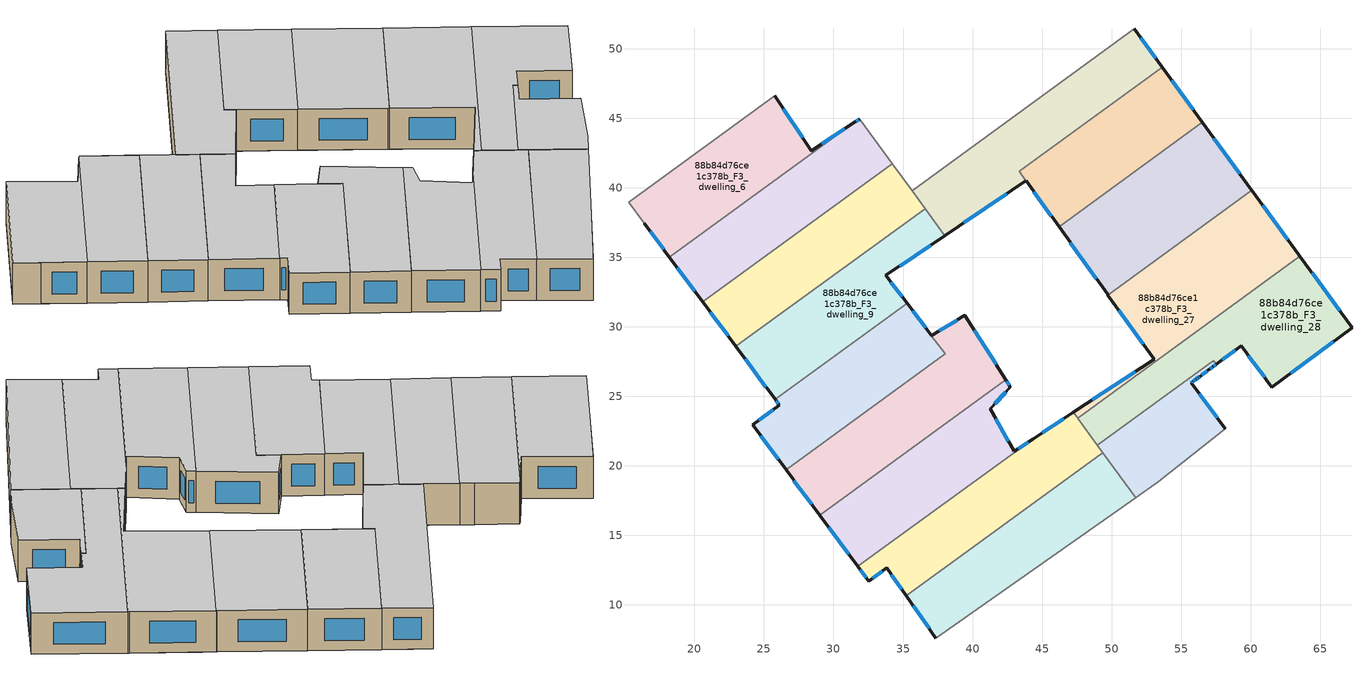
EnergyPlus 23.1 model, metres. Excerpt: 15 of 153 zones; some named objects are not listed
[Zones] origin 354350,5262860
88b84d76ce1c378b_F3_dwelling_10
 floor to 88b84d76ce1c378b_F2_dwelling_10 (EU_floor_Construction): 37.05,29.37 38.05,28.05 26.59,19.71 24.19,22.94 26.12,24.36 25.81,24.77 35.29,31.67 z9
 wall outside (EU_wall_Construction): 25.81,24.77 26.12,24.36 24.19,22.94 26.59,19.71 / 37.04,29.37 35.29,31.67 z9:12
 wall to 88b84d76ce1c378b_F3_dwelling_9 (EU_wall_Construction): 35.29,31.67 25.81,24.77 z9:12
 wall to 88b84d76ce1c378b_F3_dwelling_11 (EU_wall_Construction): 26.59,19.71 38.05,28.05 37.05,29.37 z9:12
 window (EU_Window_Construction): 24.75,22.18 26.03,20.46 / 25.66,24.02 24.64,23.27 / 25.88,24.67 26.04,24.45 / 36.63,29.91 35.7,31.13 z9.7:11.3
 ceiling to 88b84d76ce1c378b_F4_dwelling_10 (EU_floor_Construction): 38.05,28.05 37.05,29.37 35.29,31.67 25.81,24.77 26.12,24.36 24.19,22.94 26.59,19.71 z12
88b84d76ce1c378b_F3_dwelling_11
 floor to 88b84d76ce1c378b_F2_dwelling_11 (EU_floor_Construction): 39.45,30.82 42.37,26.2 29,16.46 26.59,19.71 38.05,28.05 37.05,29.37 z9
 wall outside (EU_wall_Construction): 26.59,19.71 29,16.46 / 42.37,26.2 39.45,30.82 37.05,29.37 z9:12
 wall to 88b84d76ce1c378b_F3_dwelling_12 (EU_wall_Construction): 29,16.46 42.37,26.2 z9:12
 window (EU_Window_Construction): 27.16,18.94 28.44,17.23 / 38.88,30.48 37.61,29.71 / 41.69,27.29 40.13,29.74 z9.7:11.3
 ceiling to 88b84d76ce1c378b_F4_dwelling_11 (EU_floor_Construction): 42.37,26.2 39.45,30.82 37.05,29.37 38.05,28.05 26.59,19.71 29,16.46 z12
88b84d76ce1c378b_F3_dwelling_12
 floor to 88b84d76ce1c378b_F2_dwelling_12 (EU_floor_Construction): 42.72,25.66 41.26,24.09 42.98,21.04 44.33,21.92 31.75,12.76 29,16.46 42.37,26.2 z9
 wall outside (EU_wall_Construction): 44.33,21.92 42.98,21.04 41.26,24.09 42.72,25.66 42.37,26.2 / 29,16.46 31.75,12.76 z9:12
 wall to 88b84d76ce1c378b_F3_dwelling_13 (EU_wall_Construction): 31.75,12.76 44.33,21.92 z9:12
 window (EU_Window_Construction): 41.6,24.46 42.38,25.29 / 42.58,21.75 41.67,23.37 / 44.01,21.71 43.3,21.24 / 29.65,15.59 31.11,13.63 / 42.64,25.78 42.45,26.07 z9.7:11.3
 ceiling to 88b84d76ce1c378b_F4_dwelling_12 (EU_floor_Construction): 42.98,21.04 41.26,24.09 42.72,25.66 42.37,26.2 29,16.46 31.75,12.76 44.33,21.92 z12
88b84d76ce1c378b_F3_dwelling_13
 floor to 88b84d76ce1c378b_F2_dwelling_13 (EU_floor_Construction): 47.25,23.84 49.37,20.94 35.23,10.65 33.82,12.66 32.54,11.71 31.75,12.76 44.33,21.92 z9
 wall outside (EU_wall_Construction): 47.25,23.84 44.33,21.92 / 31.75,12.76 32.54,11.71 33.82,12.66 35.23,10.65 z9:12
 wall to 88b84d76ce1c378b_F3_dwelling_14 (EU_wall_Construction): 35.23,10.65 49.37,20.94 z9:12
 wall to 88b84d76ce1c378b_F3_dwelling_28 (EU_wall_Construction): 48.97,21.48 47.55,23.44 z9:12
 wall to 88b84d76ce1c378b_F3_dwelling_27 (EU_wall_Construction): 47.55,23.44 47.52,23.48 47.25,23.84 z9:12
 wall to 88b84d76ce1c378b_F3_dwelling_29 (EU_wall_Construction): 49.37,20.94 48.97,21.48 z9:12
 window (EU_Window_Construction): 46.56,23.39 45.01,22.37 / 34.15,12.19 34.9,11.12 / 32.84,11.93 33.52,12.43 / 31.94,12.52 32.35,11.96 z9.7:11.3
 ceiling to 88b84d76ce1c378b_F4_dwelling_13 (EU_floor_Construction): 49.37,20.94 47.25,23.84 44.33,21.92 31.75,12.76 32.54,11.71 33.82,12.66 35.23,10.65 z12
88b84d76ce1c378b_F3_dwelling_14
 floor to 88b84d76ce1c378b_F2_dwelling_14 (EU_floor_Construction): 49.37,20.94 51.72,17.71 37.37,7.62 35.23,10.65 z9
 wall outside (EU_wall_Construction): 35.23,10.65 37.37,7.62 z9:12
 wall adiabatic (EU_wall_Construction): 37.37,7.62 51.72,17.71 z9:12
 wall to 88b84d76ce1c378b_F3_dwelling_29 (EU_wall_Construction): 51.72,17.71 49.37,20.94 z9:12
 window (EU_Window_Construction): 35.74,9.94 36.87,8.33 z9.7:11.3
 ceiling to 88b84d76ce1c378b_F4_dwelling_14 (EU_floor_Construction): 51.72,17.71 49.37,20.94 35.23,10.65 37.37,7.62 z12
88b84d76ce1c378b_F3_dwelling_24
 floor to 88b84d76ce1c378b_F2_dwelling_24 (EU_floor_Construction): 51.64,51.41 52.39,50.38 36.41,38.74 35.65,39.77 z9
 floor to 88b84d76ce1c378b_F2_dwelling_25 (EU_floor_Construction): 52.39,50.38 53.64,48.65 43.36,41.17 43.84,40.5 38,36.55 36.41,38.74 z9
 wall outside (EU_wall_Construction): 53.64,48.65 51.64,51.41 / 38,36.55 43.84,40.5 z9:12
 wall to 88b84d76ce1c378b_F3_dwelling_23 (EU_wall_Construction): 51.64,51.41 35.65,39.77 z9:12
 wall to 88b84d76ce1c378b_F3_dwelling_25 (EU_wall_Construction): 43.84,40.5 43.36,41.17 53.64,48.65 z9:12
 wall to 88b84d76ce1c378b_F3_dwelling_9 (EU_wall_Construction): 36.58,38.49 38,36.55 z9:12
 wall to 88b84d76ce1c378b_F3_dwelling_8 (EU_wall_Construction): 35.65,39.77 36.58,38.49 z9:12
 window (EU_Window_Construction): 53.17,49.3 52.11,50.76 / 39.37,37.48 42.47,39.57 z9.7:11.3
 ceiling to 88b84d76ce1c378b_F4_dwelling_24 (EU_floor_Construction): 43.84,40.5 43.36,41.17 53.64,48.65 51.64,51.41 35.65,39.77 38,36.55 z12
88b84d76ce1c378b_F3_dwelling_25
 floor to 88b84d76ce1c378b_F2_dwelling_25 (EU_floor_Construction): 53.64,48.65 54.39,47.63 44.1,40.14 43.36,41.17 z9
 floor to 88b84d76ce1c378b_F2_dwelling_26 (EU_floor_Construction): 54.39,47.63 56.53,44.69 46.22,37.18 44.1,40.14 z9
 wall outside (EU_wall_Construction): 56.53,44.69 53.64,48.65 / 43.84,40.49 46.22,37.18 z9:12
 wall to 88b84d76ce1c378b_F3_dwelling_26 (EU_wall_Construction): 46.22,37.18 56.53,44.69 z9:12
 window (EU_Window_Construction): 55.85,45.62 54.32,47.72 / 44.4,39.71 45.66,37.96 z9.7:11.3
 ceiling to 88b84d76ce1c378b_F4_dwelling_25 (EU_floor_Construction): 56.53,44.69 53.64,48.65 43.36,41.17 46.22,37.18 z12
88b84d76ce1c378b_F3_dwelling_26
 floor to 88b84d76ce1c378b_F2_dwelling_26 (EU_floor_Construction): 56.53,44.69 57.31,43.62 46.99,36.11 46.22,37.18 z9
 floor to 88b84d76ce1c378b_F2_dwelling_27 (EU_floor_Construction): 57.31,43.62 60.05,39.86 60.08,39.82 49.73,32.28 49.71,32.32 46.99,36.11 z9
 wall outside (EU_wall_Construction): 46.22,37.18 49.71,32.32 49.73,32.28 / 60.08,39.82 60.05,39.86 56.53,44.69 z9:12
 wall to 88b84d76ce1c378b_F3_dwelling_27 (EU_wall_Construction): 49.73,32.28 60.08,39.82 z9:12
 window (EU_Window_Construction): 47.04,36.04 48.89,33.46 / 59.22,40.99 57.36,43.55 z9.7:11.3
 ceiling to 88b84d76ce1c378b_F4_dwelling_26 (EU_floor_Construction): 60.08,39.82 60.05,39.86 56.53,44.69 46.22,37.18 49.71,32.32 49.73,32.28 z12
88b84d76ce1c378b_F3_dwelling_27
 floor to 88b84d76ce1c378b_F2_dwelling_27 (EU_floor_Construction): 60.08,39.82 60.6,39.1 50.25,31.56 49.73,32.28 z9
 floor to 88b84d76ce1c378b_F2_dwelling_28 (EU_floor_Construction): 60.6,39.1 63.47,35.16 63.5,35.12 63.53,35.08 47.55,23.44 47.25,23.84 53.05,27.66 50.25,31.56 z9
 wall outside (EU_wall_Construction): 49.73,32.28 53.05,27.66 47.25,23.84 / 63.53,35.08 63.5,35.12 63.47,35.16 60.08,39.82 z9:12
 wall to 88b84d76ce1c378b_F3_dwelling_28 (EU_wall_Construction): 47.55,23.44 63.53,35.08 z9:12
 window (EU_Window_Construction): 51.69,26.76 48.61,24.74 / 50.51,31.2 52.27,28.74 / 62.67,36.25 60.88,38.72 z9.7:11.3
 ceiling to 88b84d76ce1c378b_F4_dwelling_27 (EU_floor_Construction): 53.05,27.66 47.25,23.84 47.52,23.48 47.55,23.44 63.53,35.08 63.5,35.12 63.47,35.16 60.08,39.82 49.73,32.28 z12
88b84d76ce1c378b_F3_dwelling_28
 floor to 88b84d76ce1c378b_F2_dwelling_29 (EU_floor_Construction): 63.71,34.83 67.28,29.93 61.52,25.67 59.32,28.62 58.81,28.25 58.78,28.22 57.62,27.37 57.53,27.3 57.45,27.4 57.33,27.57 57.17,27.46 48.97,21.49 47.73,23.19 z9
 floor to 88b84d76ce1c378b_F2_dwelling_28 (EU_floor_Construction): 63.53,35.08 63.71,34.83 47.73,23.19 47.7,23.23 47.55,23.44 z9
 wall outside (EU_wall_Construction): 57.53,27.3 59.32,28.62 61.52,25.67 67.28,29.93 63.53,35.08 z9:12
 wall to 88b84d76ce1c378b_F3_dwelling_29 (EU_wall_Construction): 48.97,21.49 57.17,27.46 57.33,27.57 57.53,27.3 z9:12
 window (EU_Window_Construction): 62.87,26.67 65.93,28.93 / 59.84,27.93 61,26.36 / 57.95,27.61 58.9,28.31 / 66.4,31.14 64.41,33.87 z9.7:11.3
 ceiling to 88b84d76ce1c378b_F4_dwelling_28 (EU_floor_Construction): 61.52,25.67 67.28,29.93 63.53,35.08 47.55,23.44 48.97,21.49 57.33,27.57 57.53,27.3 59.32,28.62 z12
88b84d76ce1c378b_F3_dwelling_29
 floor to 88b84d76ce1c378b_F2_dwelling_29 (EU_floor_Construction): 57.33,27.57 57.45,27.4 49.1,21.31 48.97,21.49 57.17,27.46 z9
 floor to 88b84d76ce1c378b_F2_dwelling_30 (EU_floor_Construction): 57.53,27.3 57.36,27.17 57.28,27.12 57.22,27.07 56.56,26.59 56.16,26.3 56.08,26.23 56.05,26.21 55.72,25.97 58.16,22.68 53.35,18.87 51.72,17.71 49.1,21.31 57.45,27.4 z9
 wall outside (EU_wall_Construction): 58.16,22.68 55.72,25.97 55.84,26.05 56.01,26.18 56.08,26.23 56.25,26.36 56.32,26.41 57.03,26.93 57.04,26.95 57.28,27.12 57.53,27.3 z9:12
 wall adiabatic (EU_wall_Construction): 51.72,17.71 53.35,18.87 58.16,22.68 z9:12
 window (EU_Window_Construction): 57.34,27.16 57.47,27.26 / 57.1,26.99 57.23,27.08 / 56.49,26.53 56.86,26.81 / 56.27,26.37 56.3,26.4 / 56.12,26.26 56.21,26.33 / 56.02,26.19 56.06,26.22 / 55.88,26.08 55.97,26.15 / 55.74,25.99 55.81,26.03 / 57.59,23.45 56.29,25.2 z9.7:11.3
 ceiling to 88b84d76ce1c378b_F4_dwelling_29 (EU_floor_Construction): 53.35,18.87 58.16,22.68 55.72,25.97 55.84,26.05 56.01,26.18 56.08,26.23 56.25,26.36 56.32,26.41 57.03,26.93 57.04,26.95 57.28,27.12 57.53,27.3 57.33,27.57 57.17,27.46 48.97,21.49 51.72,17.71 z12
88b84d76ce1c378b_F3_dwelling_6
 floor to 88b84d76ce1c378b_F2_dwelling_6 (EU_floor_Construction): 31.57,44.72 18.21,35 15.27,38.96 25.77,46.61 28.41,42.67 z9
 wall outside (EU_wall_Construction): 31.57,44.72 28.41,42.67 25.77,46.61 / 16.4,37.43 18.21,35 z9:12
 wall to 88b84d76ce1c378b_F3_dwelling_7 (EU_wall_Construction): 18.21,35 31.57,44.72 z9:12
 wall to 88b84d76ce1c378b_F3_dwelling_5 (EU_wall_Construction): 25.77,46.61 15.27,38.96 / 15.26,38.96 16.4,37.43 z9:12
 window (EU_Window_Construction): 27.79,43.6 26.39,45.69 / 30.82,44.24 29.15,43.15 / 16.82,36.86 17.78,35.57 z9.7:11.3
 ceiling to 88b84d76ce1c378b_F4_dwelling_6 (EU_floor_Construction): 28.41,42.67 25.77,46.61 15.27,38.96 18.21,35 31.57,44.72 z12
88b84d76ce1c378b_F3_dwelling_7
 floor to 88b84d76ce1c378b_F2_dwelling_7 (EU_floor_Construction): 31.89,44.93 34.23,41.72 20.59,31.79 18.21,35 31.57,44.72 z9
 wall outside (EU_wall_Construction): 18.21,35 20.59,31.79 / 31.89,44.93 31.57,44.72 z9:12
 wall to 88b84d76ce1c378b_F3_dwelling_8 (EU_wall_Construction): 20.59,31.79 34.23,41.72 z9:12
 wall to 88b84d76ce1c378b_F3_dwelling_22 (EU_wall_Construction): 33.65,42.53 31.89,44.93 z9:12
 wall to 88b84d76ce1c378b_F3_dwelling_23 (EU_wall_Construction): 34.23,41.72 33.65,42.52 z9:12
 window (EU_Window_Construction): 18.77,34.24 20.03,32.54 / 31.81,44.89 31.64,44.77 z9.7:11.3
 ceiling to 88b84d76ce1c378b_F4_dwelling_7 (EU_floor_Construction): 34.23,41.72 31.89,44.93 31.57,44.72 18.21,35 20.59,31.79 z12
88b84d76ce1c378b_F3_dwelling_8
 floor to 88b84d76ce1c378b_F2_dwelling_8 (EU_floor_Construction): 34.23,41.72 36.58,38.49 22.98,28.58 20.59,31.79 z9
 wall outside (EU_wall_Construction): 20.59,31.79 22.98,28.58 z9:12
 wall to 88b84d76ce1c378b_F3_dwelling_9 (EU_wall_Construction): 22.98,28.58 36.58,38.49 z9:12
 wall to 88b84d76ce1c378b_F3_dwelling_23 (EU_wall_Construction): 35.65,39.77 34.23,41.73 z9:12
 window (EU_Window_Construction): 21.15,31.04 22.42,29.34 z9.7:11.3
 ceiling to 88b84d76ce1c378b_F4_dwelling_8 (EU_floor_Construction): 36.58,38.49 34.23,41.72 20.59,31.79 22.98,28.58 z12
88b84d76ce1c378b_F3_dwelling_9
 floor to 88b84d76ce1c378b_F2_dwelling_9 (EU_floor_Construction): 36.58,38.49 38,36.55 33.76,33.69 35.29,31.67 25.81,24.77 22.98,28.58 z9
 wall outside (EU_wall_Construction): 35.29,31.67 33.76,33.69 38,36.55 / 22.98,28.58 25.81,24.77 z9:12
 window (EU_Window_Construction): 34.75,34.36 37,35.88 / 34.93,32.15 34.11,33.21 / 23.64,27.69 25.14,25.67 z9.7:11.3
 ceiling to 88b84d76ce1c378b_F4_dwelling_9 (EU_floor_Construction): 35.29,31.67 33.76,33.69 38,36.55 36.58,38.49 22.98,28.58 25.81,24.77 z12
[Building]
EU S2 Campaign: North Axis=0; Terrain=City; Solar Distribution=FullExterior
[Site:Location]
Budapest.Ferenc.Liszt.Intl.AP: Latitude=47.437; Longitude=19.256; Time Zone=1; Elevation=185
[SizingPeriod:WeatherFileDays]
AnnualSizingPeriod: Begin Month=1; Begin Day of Month=1; End Month=12; End Day of Month=31; Day of Week for Start Day=Monday; Use Weather File Daylight Saving Period=No; Use Weather File Rain and Snow Indicators=No
[MATERIAL]
EU_InternalMass_Material: Roughness=MediumRough; Thickness=0.1; Conductivity=1; Density=1800; Specific Heat=900; Thermal Absorptance=0.9; Solar Absorptance=0.7; Visible Absorptance=0.7
[MATERIAL:NOMASS] Roughness=MediumRough; Thermal Absorptance=0.9; Solar Absorptance=0.7; Visible Absorptance=0.7
Name | Thermal Resistance
EU_wall_NoMass | 0.832559
EU_floor_NoMass | 0.872794
[WINDOWMATERIAL:SIMPLEGLAZINGSYSTEM]
EU_Window_SimpleGlazing: UFactor=2.79869; Solar Heat Gain Coefficient=0.75; Visible Transmittance=0.75
[CONSTRUCTION]
EU_wall_Construction: EU_wall_NoMass
EU_floor_Construction: EU_floor_NoMass
EU_Window_Construction: EU_Window_SimpleGlazing
EU_InternalMass_Construction: EU_InternalMass_Material
[ZONE] Type=1; Multiplier=1; Ceiling Height=autocalculate; Floor Area=autocalculate; Part of Total Floor Area=Yes
Name | Volume
88b84d76ce1c378b_F3_dwelling_10 | 189.614
88b84d76ce1c378b_F3_dwelling_11 | 214.861
88b84d76ce1c378b_F3_dwelling_12 | 202.218
88b84d76ce1c378b_F3_dwelling_13 | 202.265
88b84d76ce1c378b_F3_dwelling_14 | 202.21
88b84d76ce1c378b_F3_dwelling_24 | 216.991
88b84d76ce1c378b_F3_dwelling_25 | 187.473
88b84d76ce1c378b_F3_dwelling_26 | 231.025
88b84d76ce1c378b_F3_dwelling_27 | 232.389
88b84d76ce1c378b_F3_dwelling_28 | 231.377
88b84d76ce1c378b_F3_dwelling_29 | 114.178
88b84d76ce1c378b_F3_dwelling_6 | 191.953
88b84d76ce1c378b_F3_dwelling_7 | 202.268
88b84d76ce1c378b_F3_dwelling_8 | 202.195
88b84d76ce1c378b_F3_dwelling_9 | 202.285
[INTERNALMASS] Construction=EU_InternalMass_Construction
Name | Zone or ZoneList | Surface Area
88b84d76ce1c378b_F3_dwelling_6_EU_InternalMass | 88b84d76ce1c378b_F3_dwelling_6 | 63.996
88b84d76ce1c378b_F3_dwelling_7_EU_InternalMass | 88b84d76ce1c378b_F3_dwelling_7 | 67.4227
88b84d76ce1c378b_F3_dwelling_8_EU_InternalMass | 88b84d76ce1c378b_F3_dwelling_8 | 67.3982
88b84d76ce1c378b_F3_dwelling_9_EU_InternalMass | 88b84d76ce1c378b_F3_dwelling_9 | 67.4285
88b84d76ce1c378b_F3_dwelling_10_EU_InternalMass | 88b84d76ce1c378b_F3_dwelling_10 | 63.2088
88b84d76ce1c378b_F3_dwelling_11_EU_InternalMass | 88b84d76ce1c378b_F3_dwelling_11 | 71.621
88b84d76ce1c378b_F3_dwelling_12_EU_InternalMass | 88b84d76ce1c378b_F3_dwelling_12 | 67.4059
88b84d76ce1c378b_F3_dwelling_13_EU_InternalMass | 88b84d76ce1c378b_F3_dwelling_13 | 67.422
88b84d76ce1c378b_F3_dwelling_14_EU_InternalMass | 88b84d76ce1c378b_F3_dwelling_14 | 67.4032
88b84d76ce1c378b_F3_dwelling_24_EU_InternalMass | 88b84d76ce1c378b_F3_dwelling_24 | 72.3303
88b84d76ce1c378b_F3_dwelling_25_EU_InternalMass | 88b84d76ce1c378b_F3_dwelling_25 | 62.4922
88b84d76ce1c378b_F3_dwelling_26_EU_InternalMass | 88b84d76ce1c378b_F3_dwelling_26 | 77.0145
88b84d76ce1c378b_F3_dwelling_27_EU_InternalMass | 88b84d76ce1c378b_F3_dwelling_27 | 77.4618
88b84d76ce1c378b_F3_dwelling_28_EU_InternalMass | 88b84d76ce1c378b_F3_dwelling_28 | 77.1241
88b84d76ce1c378b_F3_dwelling_29_EU_InternalMass | 88b84d76ce1c378b_F3_dwelling_29 | 38.0586
[OTHEREQUIPMENT] Fuel Type=Electricity; Design Level Calculation Method=Watts/Area; Power per Zone Floor Area=1; Fraction Latent=0; Fraction Radiant=0; Fraction Lost=0; Carbon Dioxide Generation Rate=0; EndUse Subcategory=EU_Step8_InternalGains
Name | Zone or ZoneList or Space or SpaceList | Schedule
EU_Step8_InternalGain_88b84d76ce1c378b_F3_dwelling_6_f000 | 88b84d76ce1c378b_F3_dwelling_6 | EU_Step8_GainSchedule_88b84d76ce1c378b_F3_dwelling_6_f000
EU_Step8_InternalGain_88b84d76ce1c378b_F3_dwelling_7_f000 | 88b84d76ce1c378b_F3_dwelling_7 | EU_Step8_GainSchedule_88b84d76ce1c378b_F3_dwelling_7_f000
EU_Step8_InternalGain_88b84d76ce1c378b_F3_dwelling_8_f000 | 88b84d76ce1c378b_F3_dwelling_8 | EU_Step8_GainSchedule_88b84d76ce1c378b_F3_dwelling_8_f000
EU_Step8_InternalGain_88b84d76ce1c378b_F3_dwelling_9_f000 | 88b84d76ce1c378b_F3_dwelling_9 | EU_Step8_GainSchedule_88b84d76ce1c378b_F3_dwelling_9_f000
EU_Step8_InternalGain_88b84d76ce1c378b_F3_dwelling_10_f000 | 88b84d76ce1c378b_F3_dwelling_10 | EU_Step8_GainSchedule_88b84d76ce1c378b_F3_dwelling_10_f000
EU_Step8_InternalGain_88b84d76ce1c378b_F3_dwelling_11_f000 | 88b84d76ce1c378b_F3_dwelling_11 | EU_Step8_GainSchedule_88b84d76ce1c378b_F3_dwelling_11_f000
EU_Step8_InternalGain_88b84d76ce1c378b_F3_dwelling_12_f000 | 88b84d76ce1c378b_F3_dwelling_12 | EU_Step8_GainSchedule_88b84d76ce1c378b_F3_dwelling_12_f000
EU_Step8_InternalGain_88b84d76ce1c378b_F3_dwelling_13_f000 | 88b84d76ce1c378b_F3_dwelling_13 | EU_Step8_GainSchedule_88b84d76ce1c378b_F3_dwelling_13_f000
EU_Step8_InternalGain_88b84d76ce1c378b_F3_dwelling_14_f000 | 88b84d76ce1c378b_F3_dwelling_14 | EU_Step8_GainSchedule_88b84d76ce1c378b_F3_dwelling_14_f000
EU_Step8_InternalGain_88b84d76ce1c378b_F3_dwelling_24_f000 | 88b84d76ce1c378b_F3_dwelling_24 | EU_Step8_GainSchedule_88b84d76ce1c378b_F3_dwelling_24_f000
EU_Step8_InternalGain_88b84d76ce1c378b_F3_dwelling_25_f000 | 88b84d76ce1c378b_F3_dwelling_25 | EU_Step8_GainSchedule_88b84d76ce1c378b_F3_dwelling_25_f000
EU_Step8_InternalGain_88b84d76ce1c378b_F3_dwelling_26_f000 | 88b84d76ce1c378b_F3_dwelling_26 | EU_Step8_GainSchedule_88b84d76ce1c378b_F3_dwelling_26_f000
EU_Step8_InternalGain_88b84d76ce1c378b_F3_dwelling_27_f000 | 88b84d76ce1c378b_F3_dwelling_27 | EU_Step8_GainSchedule_88b84d76ce1c378b_F3_dwelling_27_f000
EU_Step8_InternalGain_88b84d76ce1c378b_F3_dwelling_28_f000 | 88b84d76ce1c378b_F3_dwelling_28 | EU_Step8_GainSchedule_88b84d76ce1c378b_F3_dwelling_28_f000
EU_Step8_InternalGain_88b84d76ce1c378b_F3_dwelling_29_f000 | 88b84d76ce1c378b_F3_dwelling_29 | EU_Step8_GainSchedule_88b84d76ce1c378b_F3_dwelling_29_f000
[ZONEVENTILATION:DESIGNFLOWRATE] Schedule=EU_AlwaysOn; Design Flow Rate Calculation Method=AirChanges/Hour; Air Changes per Hour=0.475469; Ventilation Type=Natural; Fan Pressure Rise=0; Fan Total Efficiency=1; Constant Term Coefficient=1; Temperature Term Coefficient=0; Velocity Term Coefficient=0; Velocity Squared Term Coefficient=0; Minimum Indoor Temperature=-100; Maximum Indoor Temperature=100; Delta Temperature=-100; Minimum Outdoor Temperature=-100; Maximum Outdoor Temperature=100; Maximum Wind Speed=40
Name | Zone or ZoneList or Space or SpaceList
EU_ConstantAir_88b84d76ce1c378b_F3_dwelling_6 | 88b84d76ce1c378b_F3_dwelling_6
EU_ConstantAir_88b84d76ce1c378b_F3_dwelling_7 | 88b84d76ce1c378b_F3_dwelling_7
EU_ConstantAir_88b84d76ce1c378b_F3_dwelling_8 | 88b84d76ce1c378b_F3_dwelling_8
EU_ConstantAir_88b84d76ce1c378b_F3_dwelling_9 | 88b84d76ce1c378b_F3_dwelling_9
EU_ConstantAir_88b84d76ce1c378b_F3_dwelling_10 | 88b84d76ce1c378b_F3_dwelling_10
EU_ConstantAir_88b84d76ce1c378b_F3_dwelling_11 | 88b84d76ce1c378b_F3_dwelling_11
EU_ConstantAir_88b84d76ce1c378b_F3_dwelling_12 | 88b84d76ce1c378b_F3_dwelling_12
EU_ConstantAir_88b84d76ce1c378b_F3_dwelling_13 | 88b84d76ce1c378b_F3_dwelling_13
EU_ConstantAir_88b84d76ce1c378b_F3_dwelling_14 | 88b84d76ce1c378b_F3_dwelling_14
EU_ConstantAir_88b84d76ce1c378b_F3_dwelling_24 | 88b84d76ce1c378b_F3_dwelling_24
EU_ConstantAir_88b84d76ce1c378b_F3_dwelling_25 | 88b84d76ce1c378b_F3_dwelling_25
EU_ConstantAir_88b84d76ce1c378b_F3_dwelling_26 | 88b84d76ce1c378b_F3_dwelling_26
EU_ConstantAir_88b84d76ce1c378b_F3_dwelling_27 | 88b84d76ce1c378b_F3_dwelling_27
EU_ConstantAir_88b84d76ce1c378b_F3_dwelling_28 | 88b84d76ce1c378b_F3_dwelling_28
EU_ConstantAir_88b84d76ce1c378b_F3_dwelling_29 | 88b84d76ce1c378b_F3_dwelling_29
[HVACTEMPLATE:ZONE:IDEALLOADSAIRSYSTEM] System Availability Schedule=EU_AlwaysOn; Maximum Heating Supply Air Temperature=50; Minimum Cooling Supply Air Temperature=13; Maximum Heating Supply Air Humidity Ratio=0.0156; Minimum Cooling Supply Air Humidity Ratio=0.0077; Heating Limit=NoLimit; Cooling Limit=NoLimit; Heating Availability Schedule=EU_AlwaysOn; Cooling Availability Schedule=EU_CoolingOff; Dehumidification Control Type=ConstantSensibleHeatRatio; Cooling Sensible Heat Ratio=0.7; Dehumidification Setpoint=60; Humidification Control Type=None; Humidification Setpoint=30; Outdoor Air Method=None; Outdoor Air Flow Rate per Person=0.00944; Outdoor Air Flow Rate per Zone Floor Area=0; Outdoor Air Flow Rate per Zone=0; Demand Controlled Ventilation Type=None; Outdoor Air Economizer Type=NoEconomizer; Heat Recovery Type=None; Sensible Heat Recovery Effectiveness=0.7; Latent Heat Recovery Effectiveness=0.65
Name | Template Thermostat
88b84d76ce1c378b_F3_dwelling_6 | EU_HeatOnly_88b84d76ce1c378b_F3_dwelling_6
88b84d76ce1c378b_F3_dwelling_7 | EU_HeatOnly_88b84d76ce1c378b_F3_dwelling_7
88b84d76ce1c378b_F3_dwelling_8 | EU_HeatOnly_88b84d76ce1c378b_F3_dwelling_8
88b84d76ce1c378b_F3_dwelling_9 | EU_HeatOnly_88b84d76ce1c378b_F3_dwelling_9
88b84d76ce1c378b_F3_dwelling_10 | EU_HeatOnly_88b84d76ce1c378b_F3_dwelling_10
88b84d76ce1c378b_F3_dwelling_11 | EU_HeatOnly_88b84d76ce1c378b_F3_dwelling_11
88b84d76ce1c378b_F3_dwelling_12 | EU_HeatOnly_88b84d76ce1c378b_F3_dwelling_12
88b84d76ce1c378b_F3_dwelling_13 | EU_HeatOnly_88b84d76ce1c378b_F3_dwelling_13
88b84d76ce1c378b_F3_dwelling_14 | EU_HeatOnly_88b84d76ce1c378b_F3_dwelling_14
88b84d76ce1c378b_F3_dwelling_24 | EU_HeatOnly_88b84d76ce1c378b_F3_dwelling_24
88b84d76ce1c378b_F3_dwelling_25 | EU_HeatOnly_88b84d76ce1c378b_F3_dwelling_25
88b84d76ce1c378b_F3_dwelling_26 | EU_HeatOnly_88b84d76ce1c378b_F3_dwelling_26
88b84d76ce1c378b_F3_dwelling_27 | EU_HeatOnly_88b84d76ce1c378b_F3_dwelling_27
88b84d76ce1c378b_F3_dwelling_28 | EU_HeatOnly_88b84d76ce1c378b_F3_dwelling_28
88b84d76ce1c378b_F3_dwelling_29 | EU_HeatOnly_88b84d76ce1c378b_F3_dwelling_29
[SIZING:ZONE] Zone Cooling Design Supply Air Temperature Input Method=SupplyAirTemperature; Zone Cooling Design Supply Air Temperature=13; Zone Heating Design Supply Air Temperature Input Method=SupplyAirTemperature; Zone Heating Design Supply Air Temperature=50; Zone Cooling Design Supply Air Humidity Ratio=0.008; Zone Heating Design Supply Air Humidity Ratio=0.008; Cooling Design Air Flow Method=DesignDay; Cooling Design Air Flow Rate=0; Cooling Minimum Air Flow per Zone Floor Area=0.000762; Cooling Minimum Air Flow=0; Cooling Minimum Air Flow Fraction=0.2; Heating Design Air Flow Method=DesignDay; Heating Design Air Flow Rate=0; Heating Maximum Air Flow per Zone Floor Area=0.002032; Heating Maximum Air Flow=0.141576; Heating Maximum Air Flow Fraction=0.3; Account for Dedicated Outdoor Air System=No; Dedicated Outdoor Air System Control Strategy=NeutralSupplyAir; Dedicated Outdoor Air Low Setpoint Temperature for Design=autosize; Dedicated Outdoor Air High Setpoint Temperature for Design=autosize; Zone Load Sizing Method=Sensible Load Only No Latent Load; Zone Latent Cooling Design Supply Air Humidity Ratio Input Method=HumidityRatioDifference; Zone Cooling Design Supply Air Humidity Ratio Difference=0.005; Zone Latent Heating Design Supply Air Humidity Ratio Input Method=HumidityRatioDifference; Zone Humidification Design Supply Air Humidity Ratio Difference=0.005
88b84d76ce1c378b_F3_dwelling_6; 88b84d76ce1c378b_F3_dwelling_7; 88b84d76ce1c378b_F3_dwelling_8; 88b84d76ce1c378b_F3_dwelling_9; 88b84d76ce1c378b_F3_dwelling_10; 88b84d76ce1c378b_F3_dwelling_11; 88b84d76ce1c378b_F3_dwelling_12; 88b84d76ce1c378b_F3_dwelling_13; 88b84d76ce1c378b_F3_dwelling_14; 88b84d76ce1c378b_F3_dwelling_24; 88b84d76ce1c378b_F3_dwelling_25; 88b84d76ce1c378b_F3_dwelling_26; 88b84d76ce1c378b_F3_dwelling_27; 88b84d76ce1c378b_F3_dwelling_28; 88b84d76ce1c378b_F3_dwelling_29
[SCHEDULE:CONSTANT]
Name | Hourly Value
EU_AlwaysOn | 1
EU_CoolingOff | 0
[SCHEDULE:FILE] Column Number=1; Rows to Skip at Top=0; Number of Hours of Data=8760; Column Separator=Comma; Interpolate to Timestep=No; Minutes per Item=60; Adjust Schedule for Daylight Savings=Yes
Name | File
EU_Step8_GainSchedule_88b84d76ce1c378b_F3_dwelling_6_f000 | ../../schedules/88b84d76ce1c378b/88b84d76ce1c378b_F3_dwelling_6_f000_gain.csv
EU_Step8_GainSchedule_88b84d76ce1c378b_F3_dwelling_7_f000 | ../../schedules/88b84d76ce1c378b/88b84d76ce1c378b_F3_dwelling_7_f000_gain.csv
EU_Step8_GainSchedule_88b84d76ce1c378b_F3_dwelling_8_f000 | ../../schedules/88b84d76ce1c378b/88b84d76ce1c378b_F3_dwelling_8_f000_gain.csv
EU_Step8_GainSchedule_88b84d76ce1c378b_F3_dwelling_9_f000 | ../../schedules/88b84d76ce1c378b/88b84d76ce1c378b_F3_dwelling_9_f000_gain.csv
EU_Step8_GainSchedule_88b84d76ce1c378b_F3_dwelling_10_f000 | ../../schedules/88b84d76ce1c378b/88b84d76ce1c378b_F3_dwelling_10_f000_gain.csv
EU_Step8_GainSchedule_88b84d76ce1c378b_F3_dwelling_11_f000 | ../../schedules/88b84d76ce1c378b/88b84d76ce1c378b_F3_dwelling_11_f000_gain.csv
EU_Step8_GainSchedule_88b84d76ce1c378b_F3_dwelling_12_f000 | ../../schedules/88b84d76ce1c378b/88b84d76ce1c378b_F3_dwelling_12_f000_gain.csv
EU_Step8_GainSchedule_88b84d76ce1c378b_F3_dwelling_13_f000 | ../../schedules/88b84d76ce1c378b/88b84d76ce1c378b_F3_dwelling_13_f000_gain.csv
EU_Step8_GainSchedule_88b84d76ce1c378b_F3_dwelling_14_f000 | ../../schedules/88b84d76ce1c378b/88b84d76ce1c378b_F3_dwelling_14_f000_gain.csv
EU_Step8_GainSchedule_88b84d76ce1c378b_F3_dwelling_24_f000 | ../../schedules/88b84d76ce1c378b/88b84d76ce1c378b_F3_dwelling_24_f000_gain.csv
EU_Step8_GainSchedule_88b84d76ce1c378b_F3_dwelling_25_f000 | ../../schedules/88b84d76ce1c378b/88b84d76ce1c378b_F3_dwelling_25_f000_gain.csv
EU_Step8_GainSchedule_88b84d76ce1c378b_F3_dwelling_26_f000 | ../../schedules/88b84d76ce1c378b/88b84d76ce1c378b_F3_dwelling_26_f000_gain.csv
EU_Step8_GainSchedule_88b84d76ce1c378b_F3_dwelling_27_f000 | ../../schedules/88b84d76ce1c378b/88b84d76ce1c378b_F3_dwelling_27_f000_gain.csv
EU_Step8_GainSchedule_88b84d76ce1c378b_F3_dwelling_28_f000 | ../../schedules/88b84d76ce1c378b/88b84d76ce1c378b_F3_dwelling_28_f000_gain.csv
EU_Step8_GainSchedule_88b84d76ce1c378b_F3_dwelling_29_f000 | ../../schedules/88b84d76ce1c378b/88b84d76ce1c378b_F3_dwelling_29_f000_gain.csv
